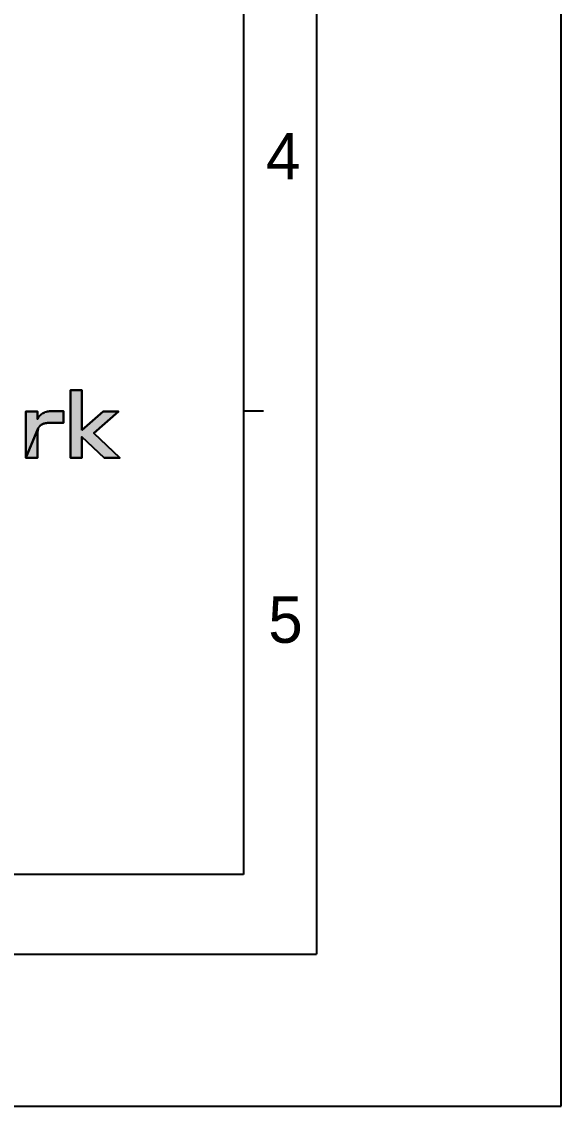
# Model space of a CAD drawing. Header units: millimetres. Extents: x 0 to 297, y 0 to 210.
# Drawn here: x 256.2 to 297, y 0 to 81.9 of the extents above; entities that cross this region are included whole.
import ezdxf

# ---------------------------------------------------------------- set-up
doc = ezdxf.new("R2010")
doc.units = ezdxf.units.MM
doc.header["$LTSCALE"] = 16.335
doc.layers.get('0').update_dxf_attribs({"linetype": 'CONTINUOUS'})
doc.styles.add('TEXTSTYLE_2', font='txt')

msp = doc.modelspace()

# ---------------------------------------------------------------- hatches: boundary and pattern name
at = {"linetype": 'CONTINUOUS'}
for points in [[(260.796, 51.041), (262.408, 52.473), (263.569, 52.473), (261.699, 50.832), (263.667, 48.955), (262.478, 48.955), (260.796, 50.555), (260.796, 48.955), (259.919, 48.955), (259.919, 54.072), (260.796, 54.072)], [(258.486, 52.492), (258.577, 52.494), (259.397, 52.494), (259.397, 51.611), (258.459, 51.611), (258.367, 51.61), (258.281, 51.606), (258.199, 51.599), (258.122, 51.59), (258.05, 51.578), (257.982, 51.563), (257.919, 51.546), (257.86, 51.526), (257.805, 51.503), (257.755, 51.477), (257.709, 51.448), (257.666, 51.417), (257.624, 51.379), (257.587, 51.338), (257.554, 51.293), (257.526, 51.245), (257.502, 51.193), (256.554, 48.955), (256.554, 52.473), (257.437, 52.473), (257.437, 51.882), (257.457, 51.925), (257.483, 51.973), (257.515, 52.023), (257.554, 52.076), (257.599, 52.131), (257.653, 52.185), (257.698, 52.225), (257.749, 52.264), (257.804, 52.301), (257.865, 52.337), (257.932, 52.37), (258.004, 52.4), (258.083, 52.427), (258.168, 52.45), (258.241, 52.465), (258.318, 52.477), (258.4, 52.487)], [(257.437, 50.805), (257.437, 48.955), (256.554, 48.955), (257.502, 51.193), (257.481, 51.137), (257.465, 51.078), (257.452, 51.015), (257.444, 50.949), (257.439, 50.879)]]:
    msp.add_hatch(color=7, dxfattribs=at).paths.add_polyline_path(points)

# ---------------------------------------------------------------- linework, layer by layer
at = {"color": 7, "linetype": 'CONTINUOUS'}
for p, q in [((297, 0), (297, 210)), ((260.796, 54.072), (259.919, 54.072)), ((259.919, 54.072), (259.919, 48.955)), ((260.796, 51.041), (260.796, 54.072)), ((257.437, 52.473), (256.554, 52.473)), ((256.554, 52.473), (256.554, 48.955)), ((257.437, 51.882), (257.437, 52.473)), ((259.397, 52.494), (258.577, 52.494)), ((259.397, 51.611), (259.397, 52.494)), ((262.408, 52.473), (260.796, 51.041)), ((261.699, 50.832), (263.569, 52.473)), ((263.569, 52.473), (262.408, 52.473)), ((258.459, 51.611), (259.397, 51.611)), ((257.437, 48.955), (257.437, 50.805)), ((263.667, 48.955), (261.699, 50.832)), ((260.796, 50.555), (262.478, 48.955)), ((260.796, 48.955), (260.796, 50.555)), ((256.554, 48.955), (257.437, 48.955)), ((259.919, 48.955), (260.796, 48.955)), ((262.478, 48.955), (263.667, 48.955)), ((0, 0), (297, 0))]:
    msp.add_line(p, q, dxfattribs=at)
at = {"color": 4, "linetype": 'CONTINUOUS'}
for p, q in [((278.5, 198.5), (278.5, 11.5)), ((273, 192.5), (273, 17.5)), ((273, 52.5), (274.5, 52.5)), ((273, 17.5), (24, 17.5)), ((18.5, 11.5), (278.5, 11.5))]:
    msp.add_line(p, q, dxfattribs=at)
at = {"color": 7, "linetype": 'CONTINUOUS'}
for points in [[(260.796, 51.041), (262.408, 52.473), (263.569, 52.473), (261.699, 50.832), (263.667, 48.955), (262.478, 48.955), (260.796, 50.555), (260.796, 48.955), (259.919, 48.955), (259.919, 54.072), (260.796, 54.072), (260.796, 51.041)], [(258.486, 52.492), (258.577, 52.494), (259.397, 52.494), (259.397, 51.611), (258.459, 51.611), (258.367, 51.61), (258.281, 51.606), (258.199, 51.599), (258.122, 51.59), (258.05, 51.578), (257.982, 51.563), (257.919, 51.546), (257.86, 51.526), (257.805, 51.503), (257.755, 51.477), (257.709, 51.448), (257.666, 51.417), (257.624, 51.379), (257.587, 51.338), (257.554, 51.293), (257.526, 51.245), (257.502, 51.193), (256.554, 48.955), (256.554, 52.473), (257.437, 52.473), (257.437, 51.882), (257.457, 51.925), (257.483, 51.973), (257.515, 52.023), (257.554, 52.076), (257.599, 52.131), (257.653, 52.185), (257.698, 52.225), (257.749, 52.264), (257.804, 52.301), (257.865, 52.337), (257.932, 52.37), (258.004, 52.4), (258.083, 52.427), (258.168, 52.45), (258.241, 52.465), (258.318, 52.477), (258.4, 52.487), (258.486, 52.492)], [(258.577, 52.494), (258.548, 52.494), (258.52, 52.493), (258.492, 52.492), (258.464, 52.491), (258.437, 52.489), (258.41, 52.487), (258.384, 52.485), (258.358, 52.482), (258.333, 52.479), (258.308, 52.476), (258.284, 52.472), (258.26, 52.469), (258.236, 52.464), (258.213, 52.46), (258.19, 52.455), (258.168, 52.45), (258.143, 52.444), (258.119, 52.437), (258.095, 52.43), (258.071, 52.423), (258.049, 52.416), (258.026, 52.408), (258.004, 52.4), (257.983, 52.392), (257.962, 52.383), (257.942, 52.374), (257.922, 52.365), (257.903, 52.356), (257.884, 52.347), (257.865, 52.337), (257.844, 52.325), (257.824, 52.313), (257.804, 52.301), (257.785, 52.289), (257.767, 52.277), (257.749, 52.264), (257.731, 52.251), (257.715, 52.238), (257.698, 52.225), (257.683, 52.212), (257.667, 52.198), (257.653, 52.185), (257.638, 52.17), (257.623, 52.155), (257.609, 52.141), (257.595, 52.126), (257.582, 52.111), (257.57, 52.096), (257.558, 52.081), (257.546, 52.067), (257.535, 52.052), (257.525, 52.038), (257.515, 52.023), (257.506, 52.009), (257.497, 51.995), (257.489, 51.982), (257.481, 51.968), (257.473, 51.955), (257.466, 51.942), (257.46, 51.929), (257.453, 51.917), (257.447, 51.905), (257.442, 51.894), (257.437, 51.882)], [(257.437, 50.805), (257.437, 50.828), (257.437, 50.852), (257.438, 50.874), (257.44, 50.897), (257.441, 50.919), (257.443, 50.941), (257.445, 50.962), (257.448, 50.983), (257.451, 51.004), (257.454, 51.024), (257.458, 51.044), (257.462, 51.064), (257.466, 51.083), (257.471, 51.102), (257.476, 51.121), (257.482, 51.139), (257.488, 51.157), (257.494, 51.174), (257.501, 51.191), (257.508, 51.208), (257.516, 51.224), (257.524, 51.24), (257.532, 51.256), (257.541, 51.271), (257.55, 51.286), (257.56, 51.301), (257.57, 51.315), (257.58, 51.329), (257.591, 51.342), (257.603, 51.356), (257.614, 51.369), (257.627, 51.381), (257.639, 51.393), (257.653, 51.405), (257.666, 51.417), (257.679, 51.427), (257.693, 51.437), (257.706, 51.447), (257.72, 51.456), (257.735, 51.465), (257.75, 51.474), (257.765, 51.483), (257.781, 51.491), (257.797, 51.499), (257.814, 51.507), (257.831, 51.514), (257.848, 51.521), (257.866, 51.528), (257.884, 51.535), (257.903, 51.541), (257.922, 51.547), (257.942, 51.553), (257.962, 51.558), (257.982, 51.563), (258.003, 51.568), (258.025, 51.573), (258.046, 51.577), (258.069, 51.582), (258.091, 51.585), (258.114, 51.589), (258.138, 51.592), (258.162, 51.595), (258.187, 51.598), (258.212, 51.601), (258.237, 51.603), (258.263, 51.605), (258.29, 51.607), (258.317, 51.608), (258.344, 51.609), (258.372, 51.61), (258.4, 51.611), (258.429, 51.611), (258.459, 51.611)], [(257.437, 50.805), (257.437, 48.955), (256.554, 48.955), (257.502, 51.193), (257.481, 51.137), (257.465, 51.078), (257.452, 51.015), (257.444, 50.949), (257.439, 50.879), (257.437, 50.805)]]:
    msp.add_lwpolyline(points, dxfattribs=at)

# ---------------------------------------------------------------- texts
at = {"color": 2, "linetype": 'CONTINUOUS', "char_height": 3.5, "width": 3.5, "attachment_point": 1, "line_spacing_factor": 0.9, "style": 'TEXTSTYLE_2'}
for s, insert in [('4', (274.7, 73.5)), ('5', (274.867, 38.5))]:
    msp.add_mtext(s, dxfattribs=dict(at, insert=insert))

doc.saveas('drawing.dxf')
